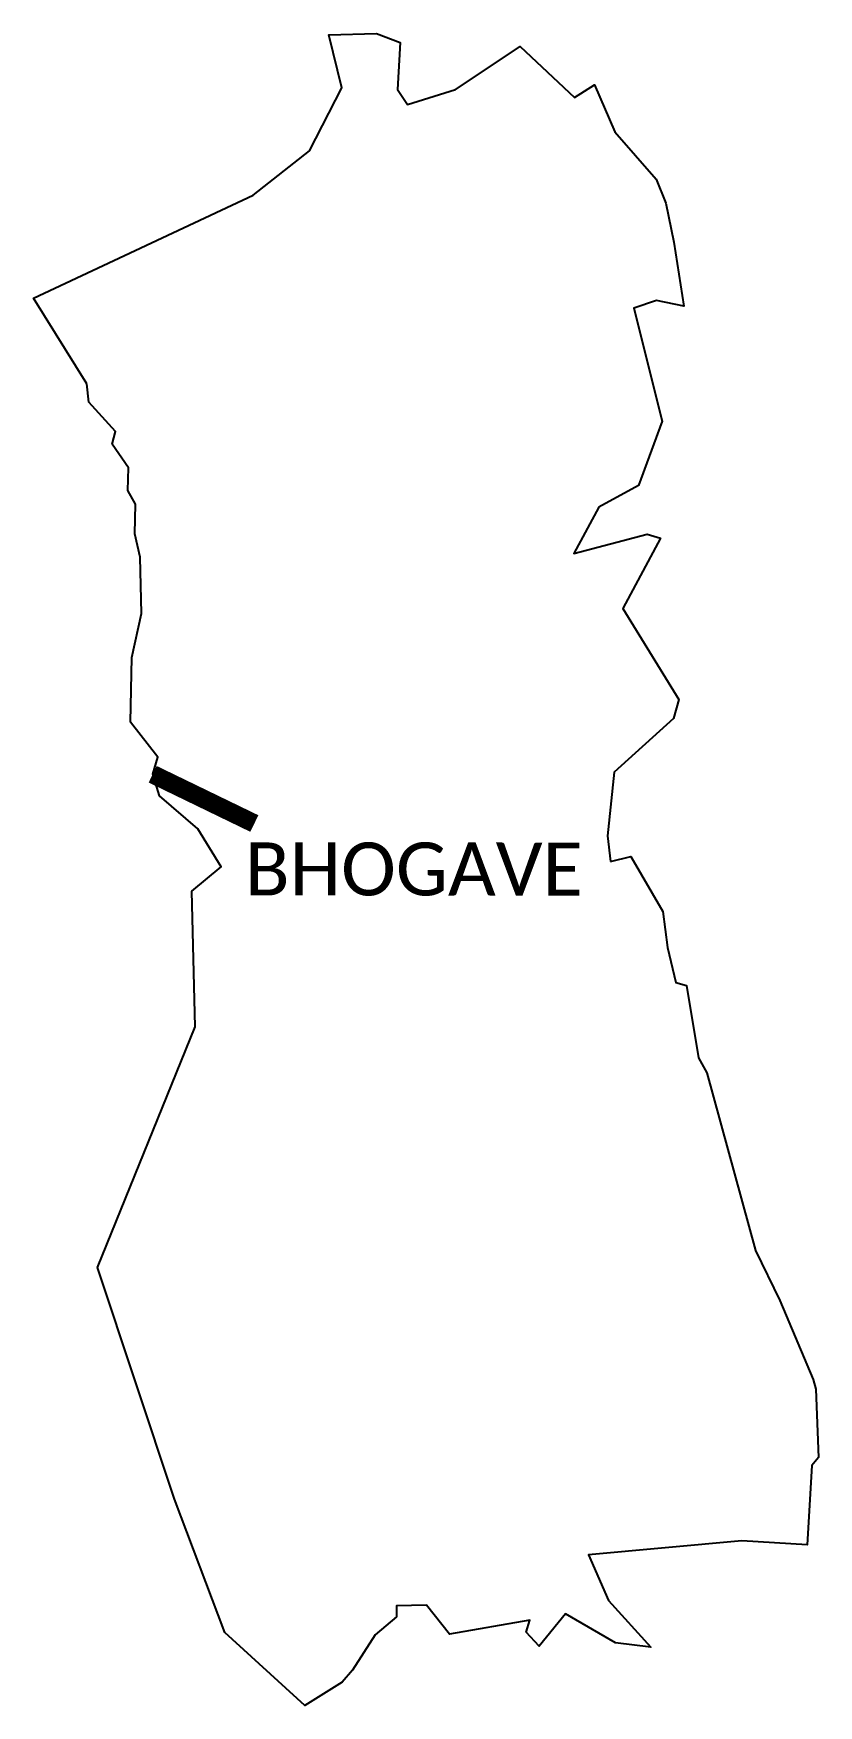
# Model space of a CAD drawing. Header units: metres. Extents: x 339559 to 341688, y 1763441 to 1767972.
import ezdxf

# ---------------------------------------------------------------- set-up
doc = ezdxf.new("R2010")
doc.units = ezdxf.units.M
doc.header["$MEASUREMENT"] = 0
for name, color, linetype in [('UNPROTECTED DUE TO CREEK', 150, 'Continuous'), ('VILLAGE BOUNDRY', 3, 'Continuous'), ('VILLAGE NAME', 250, 'Continuous')]:
    doc.layers.add(name, color=color, linetype=linetype)
doc.styles.get("Standard").update_dxf_attribs({"font": 'arial.ttf'})

msp = doc.modelspace()

# ---------------------------------------------------------------- linework, layer by layer
at = {"layer": 'UNPROTECTED DUE TO CREEK', "const_width": 50, "flags": 128}
msp.add_lwpolyline([(339882.6, 1765964.6), (340158.2, 1765831.1)], dxfattribs=at)
at = {"layer": 'VILLAGE BOUNDRY'}
msp.add_lwpolyline([(339709.7, 1766972.4), (339703.7, 1767022.4)], dxfattribs=at)
for points in [[(339703.7, 1767022.4, 0), (339559.3, 1767254.7, 0), (340154.8, 1767533.9, 0), (340308.1, 1767653.9, 0), (340395.1, 1767824.6, 0), (340359.7, 1767967.9, 0), (340489.6, 1767971.8, 0), (340553.4, 1767947.3, 0), (340546.7, 1767820, 0), (340573.5, 1767779, 0), (340703.5, 1767820, 0), (340879.1, 1767936.1, 0), (341025.9, 1767798.4, 0), (341080.7, 1767832.8, 0), (341135.5, 1767704.8, 0), (341247.9, 1767577.4, 0), (341273.7, 1767511.8, 0), (341295.8, 1767406.5, 0), (341322.6, 1767232.5, 0), (341248.8, 1767247.8, 0), (341187, 1767227.8, 0), (341263.4, 1766921.7, 0), (341200, 1766747.3, 0), (341092.4, 1766688, 0), (341024.2, 1766562.8, 0), (341223.4, 1766614.8, 0), (341258.8, 1766604, 0), (341157.5, 1766413.7, 0), (341308.7, 1766167.6, 0), (341294.8, 1766115.8, 0), (341133.6, 1765970.2, 0), (341115.1, 1765797.7, 0), (341124, 1765728, 0)], [(341124, 1765728, 0), (341178.7, 1765742, 0), (341265.9, 1765592.8, 0), (341278.1, 1765495, 0), (341301.1, 1765400, 0), (341329.7, 1765392.3, 0), (341362.1, 1765196.1, 0), (341384.5, 1765155.8, 0), (341516.7, 1764674.6, 0), (341582.7, 1764538.8, 0), (341673.2, 1764324.9, 0), (341680.2, 1764298.4, 0), (341687.7, 1764113.7, 0), (341669.6, 1764091.5, 0), (341656.5, 1763877.1, 0), (341479.4, 1763887.9, 0), (341064, 1763850, 0), (341118.1, 1763726.3, 0), (341232.7, 1763599.1, 0), (341137, 1763611.3, 0), (341001.9, 1763690.1, 0), (340930.6, 1763601.9, 0), (340895, 1763640.3, 0), (340904.8, 1763672.6, 0), (340687.1, 1763635.1, 0), (340625.2, 1763713, 0), (340543.6, 1763711.1, 0), (340543.1, 1763681.8, 0), (340485.5, 1763632.8, 0), (340424.7, 1763536.8, 0), (340395.9, 1763505, 0), (340294.9, 1763441.3, 0), (340077.8, 1763639.6, 0), (339942, 1764000.5, 0), (339733.2, 1764628.4, 0), (339997.5, 1765280.5, 0), (339988.8, 1765648.1, 0), (340068.6, 1765713.8, 0), (340004.7, 1765817.1, 0), (339900.7, 1765906.4, 0), (339882.6, 1765964.6, 0), (339896.1, 1766010.5, 0), (339822.2, 1766106, 0), (339826.4, 1766280.7, 0), (339851.9, 1766400.6, 0), (339848.4, 1766552.5, 0), (339834.3, 1766615.6, 0), (339836.1, 1766696.4, 0), (339814.8, 1766733.7, 0), (339816.9, 1766795.3, 0), (339772.8, 1766859.1, 0), (339781.5, 1766893.4, 0), (339709.7, 1766972.4, 0)]]:
    msp.add_polyline3d(points, dxfattribs=at)

# ---------------------------------------------------------------- texts
at = {"layer": 'VILLAGE NAME', "insert": (340132.1, 1765780), "char_height": 143.7, "attachment_point": 1, "rotation": 359.9793}
msp.add_mtext_dynamic_manual_height_columns('{\\fCalibri|b0|i0|c0|p34;BHOGAVE}', width=1418, gutter_width=718.5, heights=[0], dxfattribs=at)

doc.saveas('drawing.dxf')
